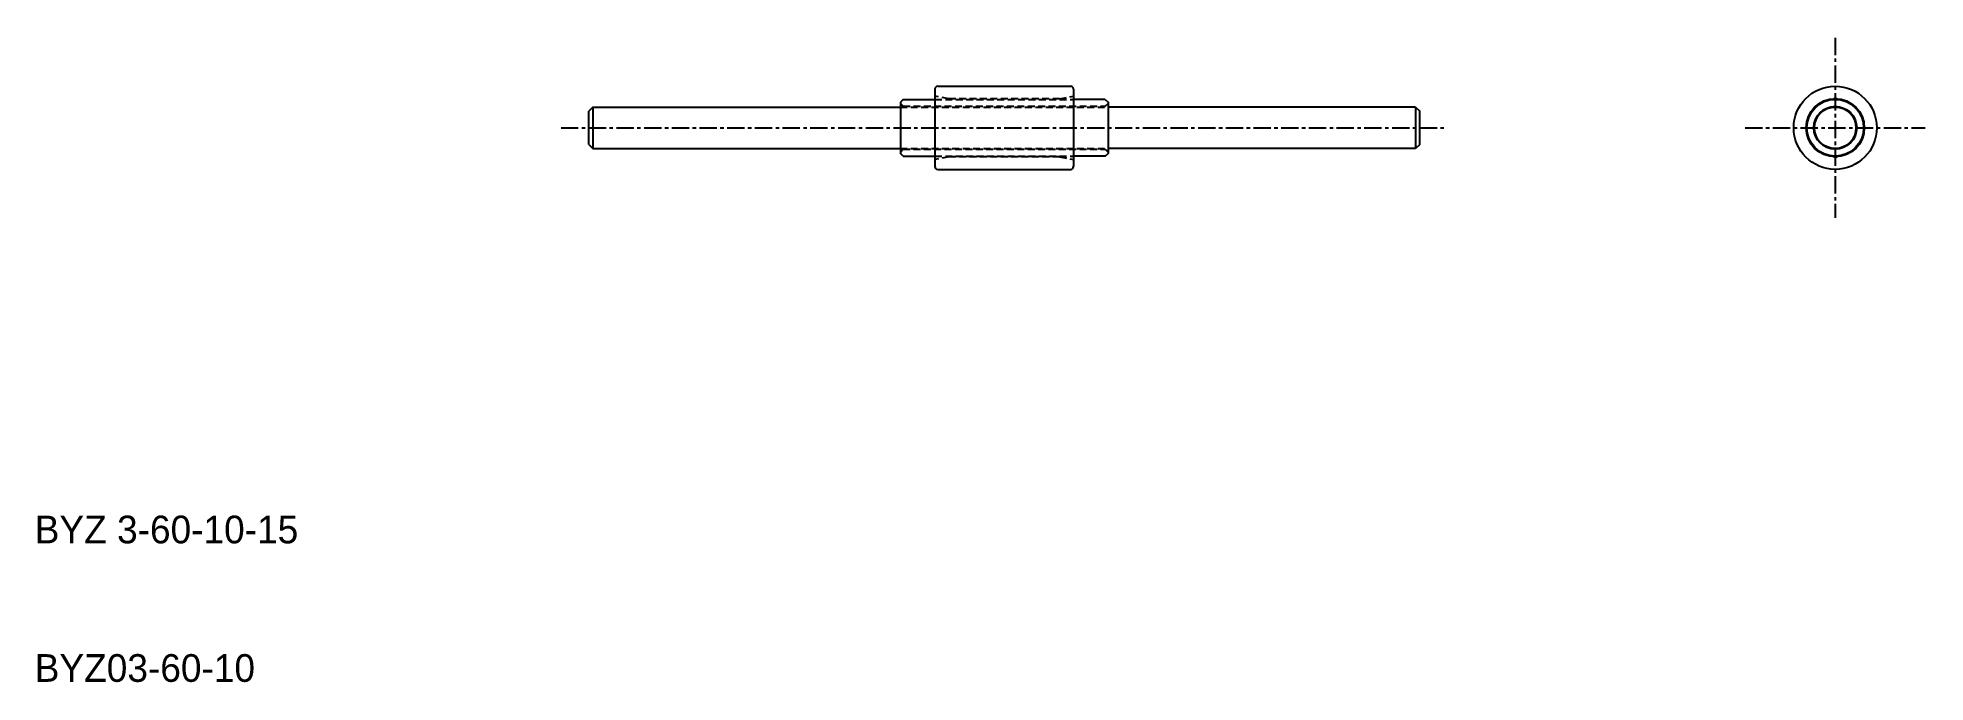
# Model space of a CAD drawing. Extents: x 10 to 146, y 10 to 56.
import ezdxf

# ---------------------------------------------------------------- set-up
doc = ezdxf.new("R2010")
doc.units = 0
doc.linetypes.add('CENTER', pattern=[2, 1.25, -0.25, 0.25, -0.25])
doc.linetypes.add('DASHED', pattern=[0.75, 0.5, -0.25])
doc.layers.get('0').update_dxf_attribs({"linetype": 'CONTINUOUS'})
doc.layers.add('CENTER', color=1, linetype='CENTER')

msp = doc.modelspace()

# ---------------------------------------------------------------- linework, layer by layer
at = {"color": 7, "linetype": 'CONTINUOUS'}
for p, q in [((72.7, 52.05), (72.5, 51.85)), ((72.5, 51.85), (72.5, 48.15)), ((72.7, 52.05), (75, 52.05)), ((75, 52.8), (75, 47.2)), ((75.2, 53), (84.8, 53)), ((85, 52.8), (85, 47.2)), ((87.3, 52.05), (85, 52.05)), ((87.3, 52.05), (87.5, 51.85)), ((87.5, 51.85), (87.5, 48.15)), ((50.3, 51.5), (50, 51.2)), ((50, 48.8), (50, 51.2)), ((50.3, 51.5), (72.5, 51.5)), ((50.3, 51.5), (50.3, 48.5)), ((109.7, 51.5), (87.5, 51.5)), ((109.7, 51.5), (109.7, 48.5)), ((109.7, 51.5), (110, 51.2)), ((110, 48.8), (110, 51.2)), ((50, 48.8), (50.3, 48.5)), ((50.3, 48.5), (72.5, 48.5)), ((72.7, 47.95), (75, 47.95)), ((87.3, 47.95), (85, 47.95)), ((109.7, 48.5), (87.5, 48.5)), ((110, 48.8), (109.7, 48.5)), ((75.2, 47), (84.8, 47))]:
    msp.add_line(p, q, dxfattribs=at)
at = {"color": 3, "linetype": 'DASHED'}
for p, q in [((76, 52.1), (75, 52.28)), ((75, 52.05), (85, 52.05)), ((84, 52.1), (76, 52.1)), ((84, 52.1), (85, 52.28)), ((72.7, 51.55), (72.5, 51.75)), ((72.5, 51.5), (87.5, 51.5)), ((72.7, 51.55), (87.3, 51.55)), ((87.3, 51.55), (87.5, 51.75)), ((72.5, 48.5), (87.5, 48.5)), ((72.7, 48.45), (72.5, 48.25)), ((72.7, 48.45), (87.3, 48.45)), ((75, 47.95), (85, 47.95)), ((76, 47.9), (75, 47.72)), ((84, 47.9), (76, 47.9)), ((84, 47.9), (85, 47.72)), ((87.3, 48.45), (87.5, 48.25)), ((87.5, 48.15), (87.3, 47.95))]:
    msp.add_line(p, q, dxfattribs=at)
at = {"color": 7, "linetype": 'DASHED'}
for p, q in [((72.7, 47.95), (72.5, 48.15)), ((87.3, 47.95), (87.5, 48.15))]:
    msp.add_line(p, q, dxfattribs=at)
at = {"color": 7, "linetype": 'CONTINUOUS'}
for radius in [3, 2.1, 2.05, 1.55, 1.5]:
    msp.add_circle((140, 50), radius, dxfattribs=at)
for centre, radius, start, end in [((75.2, 52.8), 0.2, 90, 180), ((84.8, 52.8), 0.2, 0, 90), ((140, 51.8), 0.3, 53.8884, 126.1116), ((138.44, 50.9), 0.3, 113.8884, 186.1116), ((138.44, 50.9), 0.3, 299.1817, 0.8183), ((140, 51.8), 0.3, 239.1817, 300.8183), ((141.56, 50.9), 0.3, 179.1817, 240.8183), ((141.56, 50.9), 0.3, 353.8884, 66.1116), ((138.44, 49.1), 0.3, 173.8884, 246.1116), ((138.44, 49.1), 0.3, 359.1817, 60.8183), ((141.56, 49.1), 0.3, 119.1817, 180.8183), ((141.56, 49.1), 0.3, 293.8884, 6.1116), ((140, 48.2), 0.3, 233.8884, 306.1116), ((140, 48.2), 0.3, 59.1817, 120.8183), ((75.2, 47.2), 0.2, 180, 270), ((84.8, 47.2), 0.2, 270, 0)]:
    msp.add_arc(centre, radius, start, end, dxfattribs=at)
at = {"layer": 'CENTER', "color": 1, "linetype": 'CENTER'}
for p, q in [((140, 56.5), (140, 43.5)), ((48, 50), (112, 50)), ((72, 50), (88, 50)), ((133.5, 50), (146.5, 50))]:
    msp.add_line(p, q, dxfattribs=at)

# ---------------------------------------------------------------- texts
at = {"color": 7, "linetype": 'CONTINUOUS'}
for s, p in [('BYZ 3-60-10-15', (10, 20)), ('BYZ03-60-10', (10, 10))]:
    msp.add_text(s, height=2, dxfattribs=at).set_placement(p)

doc.saveas('drawing.dxf')
